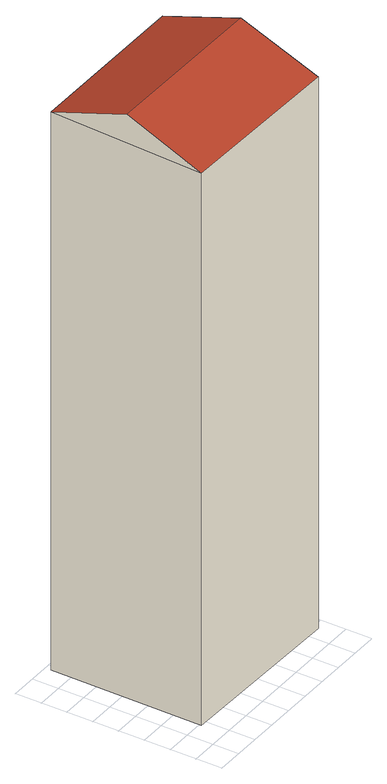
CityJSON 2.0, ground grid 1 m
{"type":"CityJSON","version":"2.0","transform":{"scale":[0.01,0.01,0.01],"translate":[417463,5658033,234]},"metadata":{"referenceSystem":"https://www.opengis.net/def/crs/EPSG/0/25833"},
"CityObjects":{
"building1":{"type":"Building","attributes":{"Dachtyp_tdc":"tdcGableRoof","Gemeindeschluessel":14612000,"Dachneigung":22.64,"QualitaetDacherkennung":5,"Geometrietyp2DReferenz":"3000","measuredHeight":22.91,"function":"31001_9998","roofType":"3100"},"geometry":[{"type":"Solid","lod":"2","boundaries":[[[[0,1,2,3]],[[1,4,5,2]],[[4,6,7,5]],[[6,0,3,7]],[[4,1,8]],[[0,6,9]],[[1,0,9,8]],[[6,4,8,9]],[[3,2,5,7]]]],"semantics":{"surfaces":[{"type":"WallSurface"},{"type":"RoofSurface"},{"type":"GroundSurface"}],"values":[[0,0,0,0,0,0,1,1,2]]}}]}
},
"vertices":[
[756,78,2219],[74,92,2221],[74,92,52],[756,78,52],[80,680,2244],[80,680,52],[750,680,2242],[750,680,52],[78,384,2343],[753,377,2343]
]}
